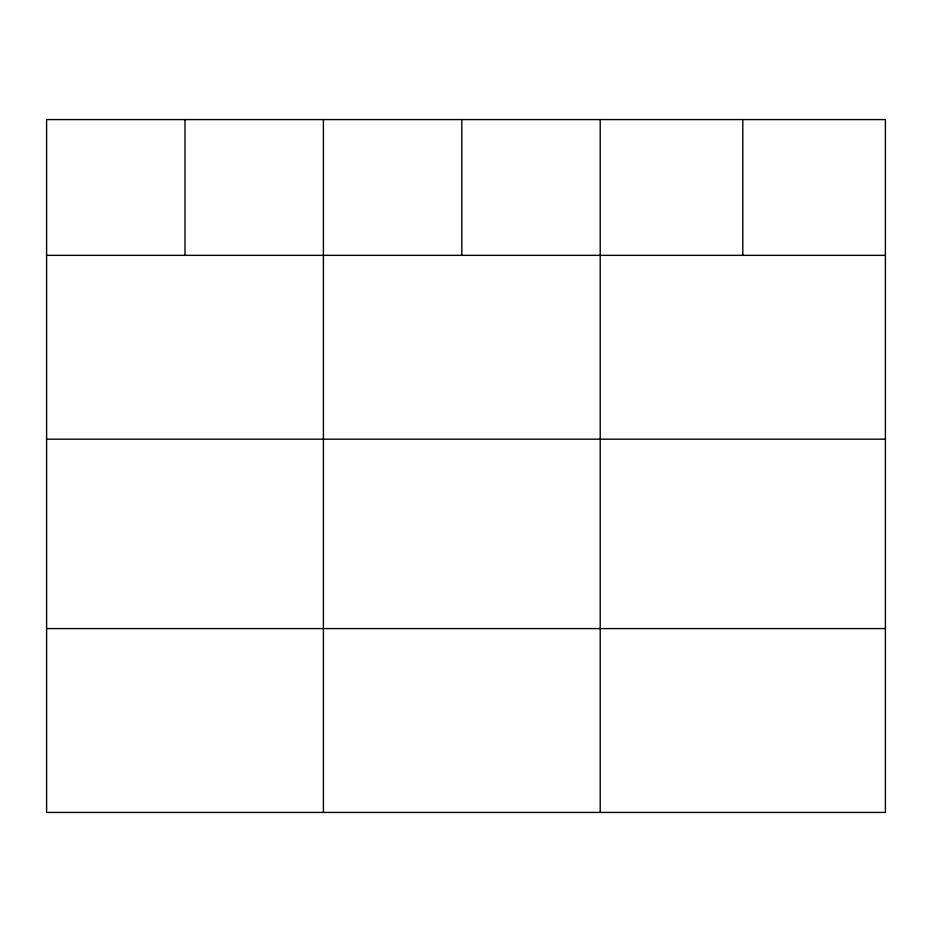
<?xml version="1.0" encoding="UTF-8"?>
<svg xmlns="http://www.w3.org/2000/svg" width="932" height="932" viewBox="0 0 932 932"><rect width="100%" height="100%" fill="white"/><g stroke="black" fill="none" stroke-linecap="round" stroke-linejoin="round"><path stroke-width="1.4" d="M885.4 255.345L885.4 812.424L46.6 812.424L46.6 119.576L885.4 119.576L885.4 255.345L46.6 255.345M46.6 439.182L885.4 439.182M46.6 628.587L885.4 628.587M742.804 119.576L742.804 255.345M600.208 119.576L600.208 812.424M461.806 119.576L461.806 255.345M323.404 119.576L323.404 812.424M185.002 119.576L185.002 255.345"/></g></svg>
